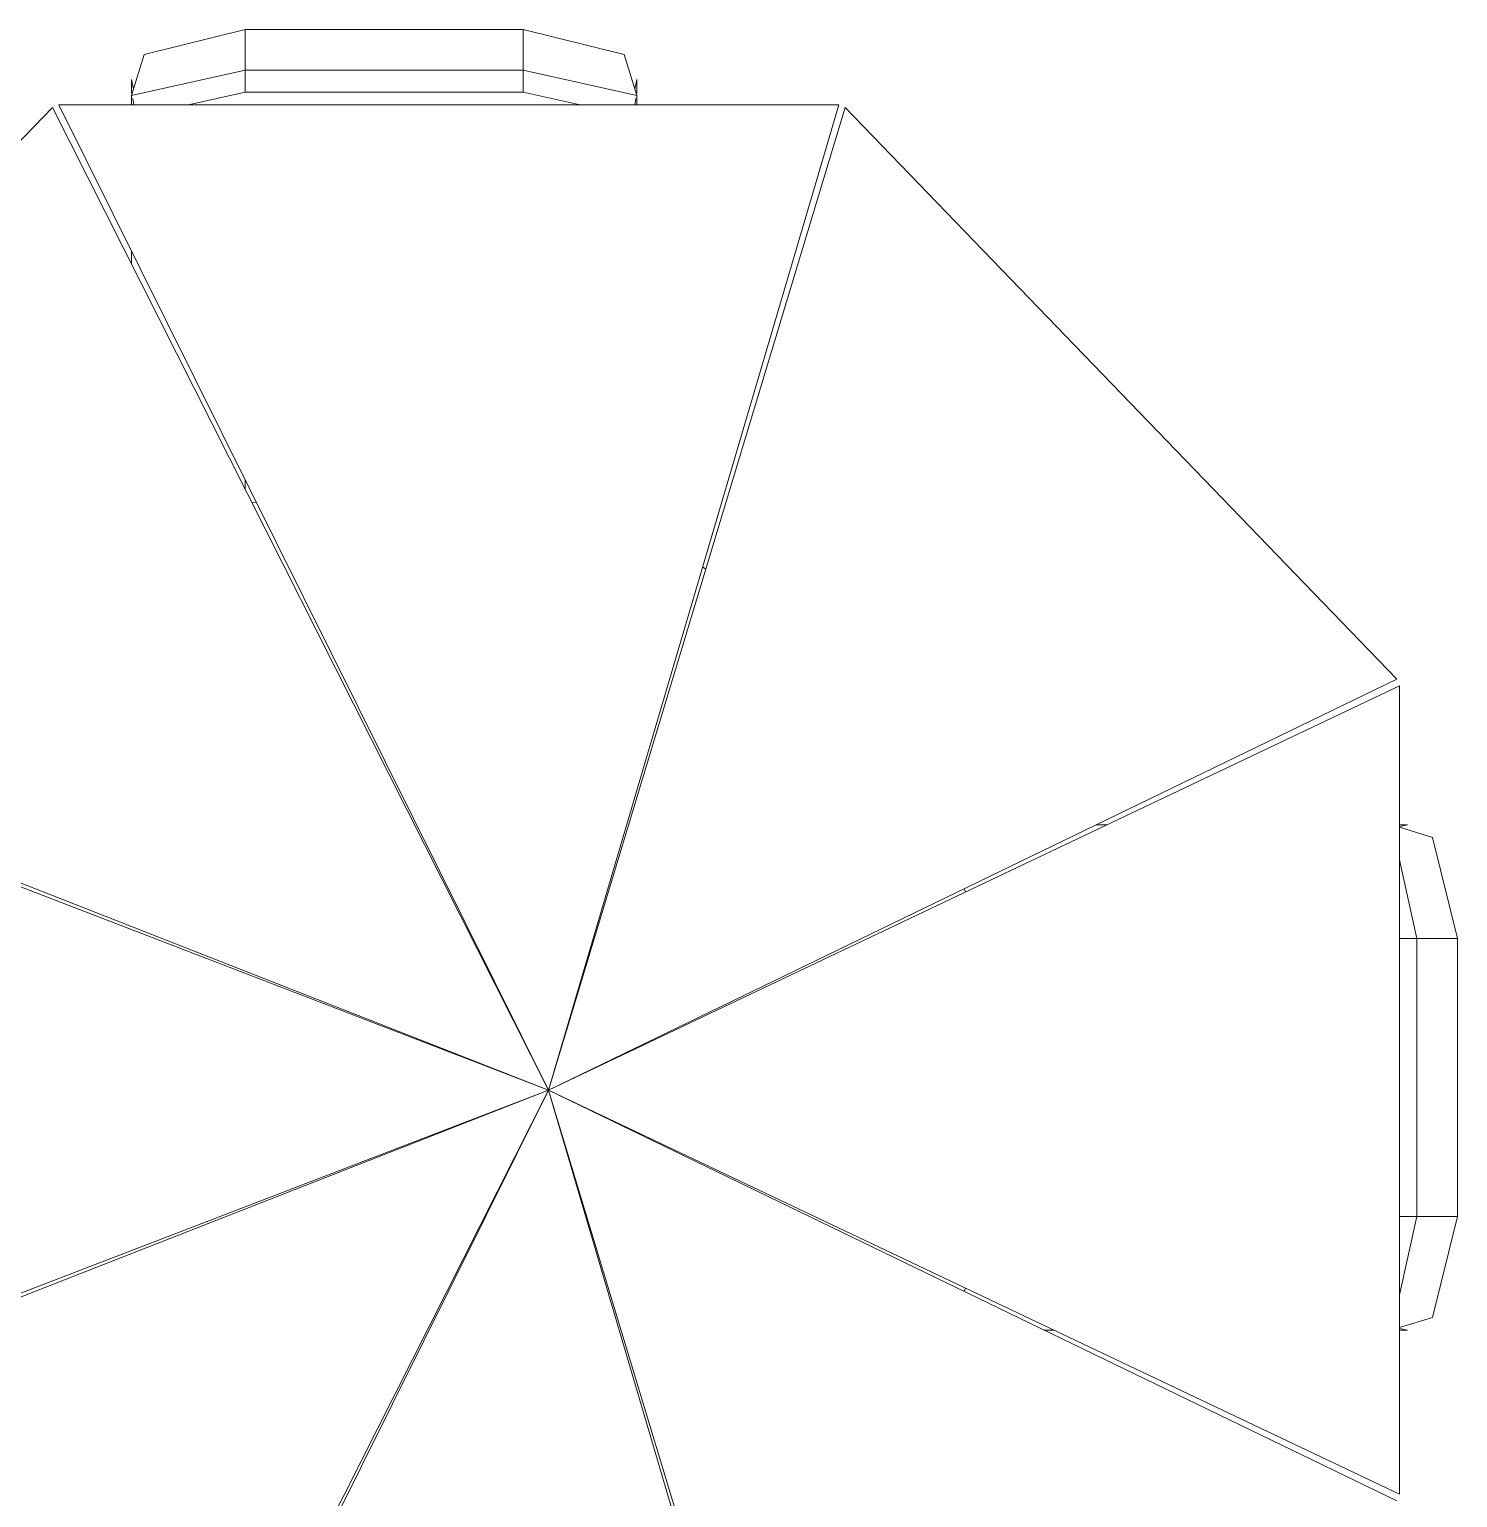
# Model space of a CAD drawing. Header units: inches. Extents: x -4010 to -1814, y 9846 to 12241.
# Drawn here: x -2322.5 to -2266, y 11198.2 to 11256.4 of the extents above; entities that cross this region are included whole.
import ezdxf

# ---------------------------------------------------------------- set-up
doc = ezdxf.new("R2010")
doc.units = ezdxf.units.IN
doc.header["$MEASUREMENT"] = 0
for name, color, linetype, lineweight in [('0-1', 7, 'Continuous', 5), ('0-2', 7, 'Continuous', 9), ('I-FURN', 30, 'Continuous', 9)]:
    doc.layers.add(name, color=color, linetype=linetype, lineweight=lineweight)

# ---------------------------------------------------------------- blocks, each defined once
blk = doc.blocks.new('Outdoor Table01 - 02ZUTB01_dwg-V3-UNIT PLANS - 1ST FLOOR')
at = {"layer": 'I-FURN'}
for p, q in [((-15.383, 39), (4, 0)), ((4, 0), (15.489, 39)), ((4, 0), (-15.637, 38.891)), ((4, 0), (15.744, 38.891)), ((4, 0), (-37.573, 16)), ((4, 0), (-37.467, 16.263)), ((4, 0), (37.574, 16.263)), ((4, 0), (37.679, 16)), ((37.679, 16), (37.679, -16)), ((23.611, 9.5), (23.997, 9.5)), ((37.679, 9.436), (38, 9.5)), ((37.679, 9.5), (38, 9.5)), ((38.986, 9), (37.679, 9.404)), ((38.986, 9), (39.986, 5)), ((20.507, 7.842), (20.454, 7.97)), ((38.37, 5), (37.679, 8.109)), ((38.37, 5), (37.679, 5)), ((39.986, 5), (38.37, 5)), ((38.37, 5), (38.37, -6)), ((39.986, 5), (39.986, -6)), ((4, 0), (-37.573, -16)), ((4, 0), (-37.467, -16.263)), ((4, 0), (-15.637, -38.891)), ((4, 0), (-15.383, -39)), ((4, 0), (15.489, -39)), ((4, 0), (37.679, -16)), ((4, 0), (37.574, -16.263)), ((4, 0), (15.744, -38.891)), ((38.37, -6), (37.679, -9.109)), ((38.37, -6), (37.679, -6)), ((39.986, -6), (38.37, -6)), ((39.986, -6), (38.986, -10)), ((20.454, -7.97), (20.507, -7.842)), ((38.986, -10), (37.679, -10.404)), ((38, -10.5), (37.679, -10.436)), ((25.676, -10.5), (26.102, -10.5)), ((37.679, -10.5), (38, -10.5)), ((-15.637, -38.891), (-37.467, -16.263)), ((37.574, -16.263), (15.744, -38.891)), ((10.1, -20.708), (10.224, -20.613)), ((-7.737, -23.245), (-7.564, -23.267)), ((-8, -23.766), (-8, -24.145)), ((-12.5, -32.678), (-12.5, -33.199)), ((15.489, -39), (-15.383, -39)), ((-12.5, -39.37), (-12.5, -39)), ((-12, -40.986), (-12.5, -39.37)), ((-8, -40.37), (-12.5, -39.37)), ((-12.486, -39.415), (-12.5, -39.5)), ((-12.5, -39.5), (-12.5, -40)), ((-12.417, -39), (-12.457, -39.243)), ((-10.25, -39), (-8, -39.5)), ((-8, -39.5), (3, -39.5)), ((-8, -40.37), (-8, -39.5)), ((3, -39.5), (5.25, -39)), ((3, -40.37), (7.5, -39.37)), ((3, -40.37), (3, -39.5)), ((7, -40.986), (7.5, -39.37)), ((7.417, -39), (7.457, -39.243)), ((7.486, -39.415), (7.5, -39.5)), ((7.5, -39.37), (7.5, -39)), ((7.5, -39.5), (7.5, -40)), ((-12.5, -40), (-12.423, -39.617)), ((7.423, -39.617), (7.5, -40)), ((3, -40.37), (-8, -40.37)), ((-8, -41.986), (-8, -40.37)), ((3, -41.986), (3, -40.37)), ((-8, -41.986), (-12, -40.986)), ((7, -40.986), (3, -41.986)), ((3, -41.986), (-8, -41.986))]:
    blk.add_line(p, q, dxfattribs=at)
blk = doc.blocks.new('Outdoor Table01 - Outdoor Table01-V4-UNIT PLANS - 1ST FLOOR')
at = {"extrusion": (0, 0, -1), "zscale": -1, "rotation": 180}
blk.add_blockref('Outdoor Table01 - 02ZUTB01_dwg-V3-UNIT PLANS - 1ST FLOOR', (0, 0), dxfattribs=at)
blk = doc.blocks.new('CTR - 1st Phase - Shell_rvt-1-UNIT PLANS - 1ST FLOOR')
at = {"layer": '0-2'}
blk.add_blockref('Outdoor Table01 - Outdoor Table01-V4-UNIT PLANS - 1ST FLOOR', (-2305.966, 11214.377), dxfattribs=at)

msp = doc.modelspace()

# ---------------------------------------------------------------- block references
at = {"layer": '0-1'}
msp.add_blockref('CTR - 1st Phase - Shell_rvt-1-UNIT PLANS - 1ST FLOOR', (0, 0), dxfattribs=at)

doc.saveas('drawing.dxf')
